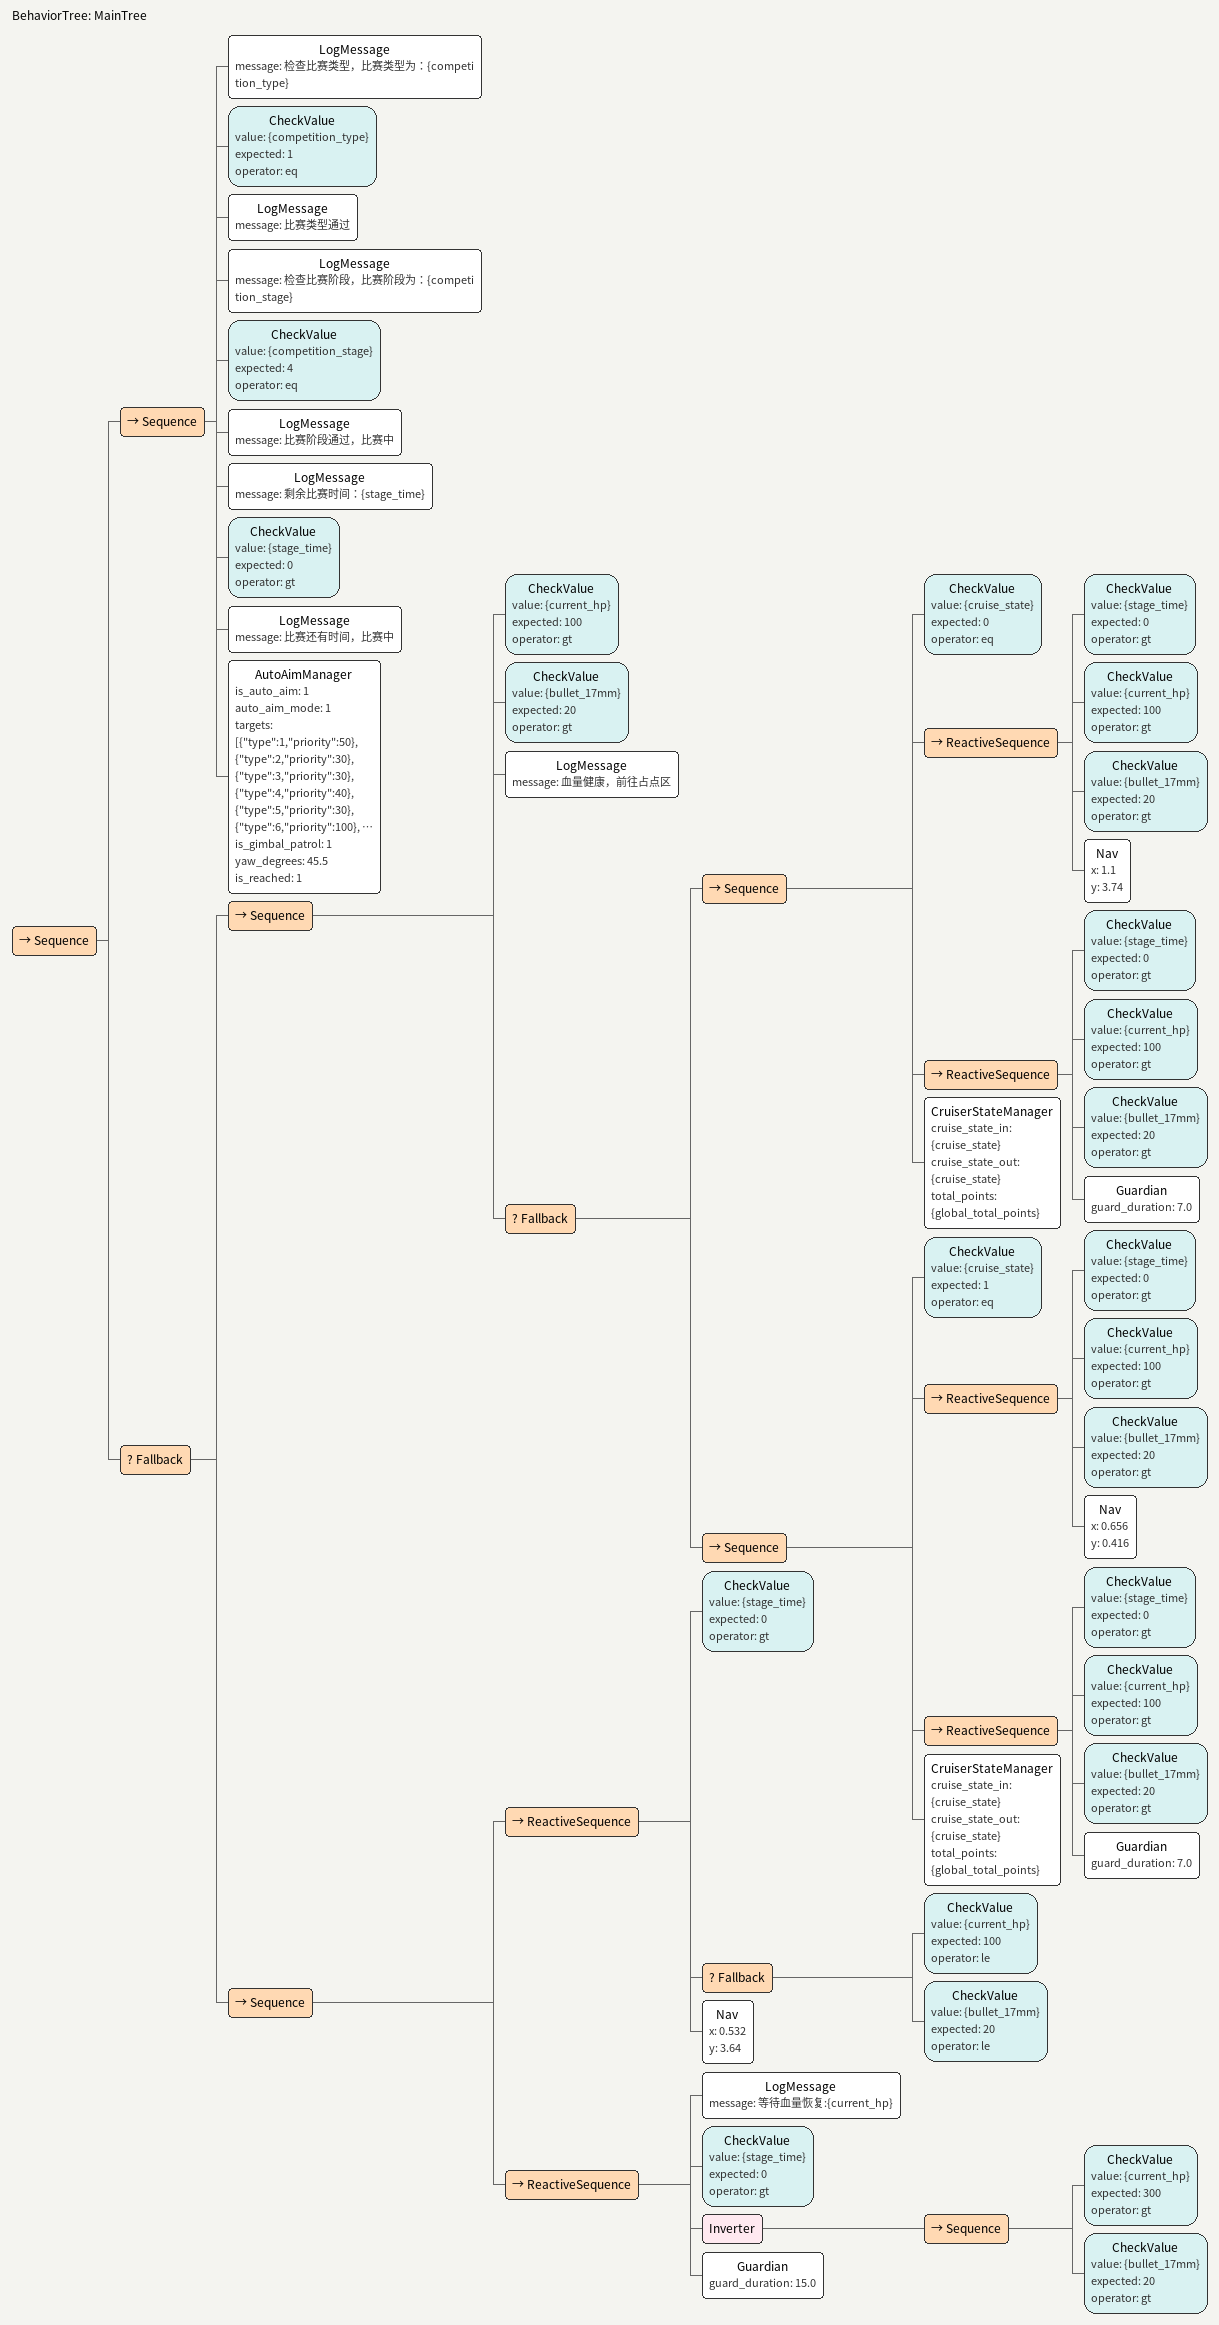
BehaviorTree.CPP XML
<?xml version="1.0" encoding="UTF-8"?>
<root BTCPP_format="4" main_tree_to_execute="MainTree">
  <!-- 主行为树 -->
  <BehaviorTree ID="MainTree">
    <Sequence>
        <Sequence>
            <!-- 比赛类型检查 -->
            <LogMessage message="检查比赛类型，比赛类型为：{competition_type}"/>
            <CheckValue value="{competition_type}" expected="1" operator="eq"/>
            <LogMessage message="比赛类型通过"/>

            <!-- 比赛阶段检查 -->
            <LogMessage message="检查比赛阶段，比赛阶段为：{competition_stage}"/>
            <CheckValue value="{competition_stage}" expected="4" operator="eq"/>
            <LogMessage message="比赛阶段通过，比赛中"/>
            <!-- 剩余时间检查 -->
            <LogMessage message="剩余比赛时间：{stage_time}"/>
            <CheckValue value="{stage_time}" expected="0" operator="gt"/>
            <LogMessage message="比赛还有时间，比赛中"/>
            <AutoAimManager is_auto_aim = "1"
                            auto_aim_mode = "1"
                            targets='[{"type":1,"priority":50},
                                      {"type":2,"priority":30},
                                      {"type":3,"priority":30},
                                      {"type":4,"priority":40},
                                      {"type":5,"priority":30},
                                      {"type":6,"priority":100},
                                      {"type":7,"priority":1}]'
                            is_gimbal_patrol = "1"
                            yaw_degrees = "45.5"
                            is_reached = "1" />
        </Sequence>

        <Fallback> <!-- 血量分支判断-->
            <!-- 高血量分支 -->
            <Sequence>
                <CheckValue value="{current_hp}" expected="100" operator="gt"/>
                <CheckValue value="{bullet_17mm}" expected="20" operator="gt"/>
                <LogMessage message="血量健康，前往占点区"/>
                <Fallback>
                    <!-- 巡航点0: x="0.0" y="3.0" -->
                    <Sequence>
                        <CheckValue value="{cruise_state}" expected="0" operator="eq"/>
                        <ReactiveSequence>
                            <CheckValue value="{stage_time}" expected="0" operator="gt"/>
                            <CheckValue value="{current_hp}" expected="100" operator="gt"/>
                            <CheckValue value="{bullet_17mm}" expected="20" operator="gt"/>
                            <Nav x="1.1" y="3.74" />
                        </ReactiveSequence>
                        <ReactiveSequence>
                            <CheckValue value="{stage_time}" expected="0" operator="gt"/>
                            <CheckValue value="{current_hp}" expected="100" operator="gt"/>
                            <CheckValue value="{bullet_17mm}" expected="20" operator="gt"/>
                            <Guardian guard_duration = "7.0"/>
                        </ReactiveSequence>
                        <CruiserStateManager cruise_state_in = "{cruise_state}"
                                            cruise_state_out = "{cruise_state}"
                                            total_points = "{global_total_points}" />
                    </Sequence>

                    <!-- 巡航点1: x="0.0" y="6.0" -->
                    <Sequence>
                        <CheckValue value="{cruise_state}" expected="1" operator="eq"/>
                        <ReactiveSequence>
                            <CheckValue value="{stage_time}" expected="0" operator="gt"/>
                            <CheckValue value="{current_hp}" expected="100" operator="gt"/>
                            <CheckValue value="{bullet_17mm}" expected="20" operator="gt"/>
                            <Nav x="0.656" y="0.416" />
                        </ReactiveSequence>
                        <ReactiveSequence>
                            <CheckValue value="{stage_time}" expected="0" operator="gt"/>
                            <CheckValue value="{current_hp}" expected="100" operator="gt"/>
                            <CheckValue value="{bullet_17mm}" expected="20" operator="gt"/>
                            <Guardian guard_duration = "7.0"/>
                        </ReactiveSequence>
                        <CruiserStateManager cruise_state_in = "{cruise_state}"
                                            cruise_state_out = "{cruise_state}"
                                            total_points = "{global_total_points}" />
                    </Sequence>
                </Fallback>
            </Sequence>

            <!-- 低血量分支 -->
            <Sequence>
                <ReactiveSequence>
                <CheckValue value="{stage_time}" expected="0" operator="gt"/>
                <Fallback> <!-- 满足血量低或没有弹丸 -->
                    <CheckValue value="{current_hp}" expected="100" operator="le"/> <!-- le表示小于等于 -->
                    <CheckValue value="{bullet_17mm}" expected="20" operator="le"/>
                </Fallback>
                <Nav x="0.532" y="3.64" />
                </ReactiveSequence>
                <ReactiveSequence>
                <LogMessage message="等待血量恢复:{current_hp}"/>
                <CheckValue value="{stage_time}" expected="0" operator="gt"/>
                <Inverter> <!-- 若不满足两条件，则返回success，继续在reactive sequence中循环，直到满足条件返回false 退出-->
                    <Sequence>
                    <CheckValue value="{current_hp}" expected="300" operator="gt"/> <!-- gt表示大于等于 -->
                    <CheckValue value="{bullet_17mm}" expected="20" operator="gt"/>
                    </Sequence>
                </Inverter>
                <Guardian guard_duration = "15.0"/>
                </ReactiveSequence>
            </Sequence>
        </Fallback>
    </Sequence>
  </BehaviorTree>

</root>
